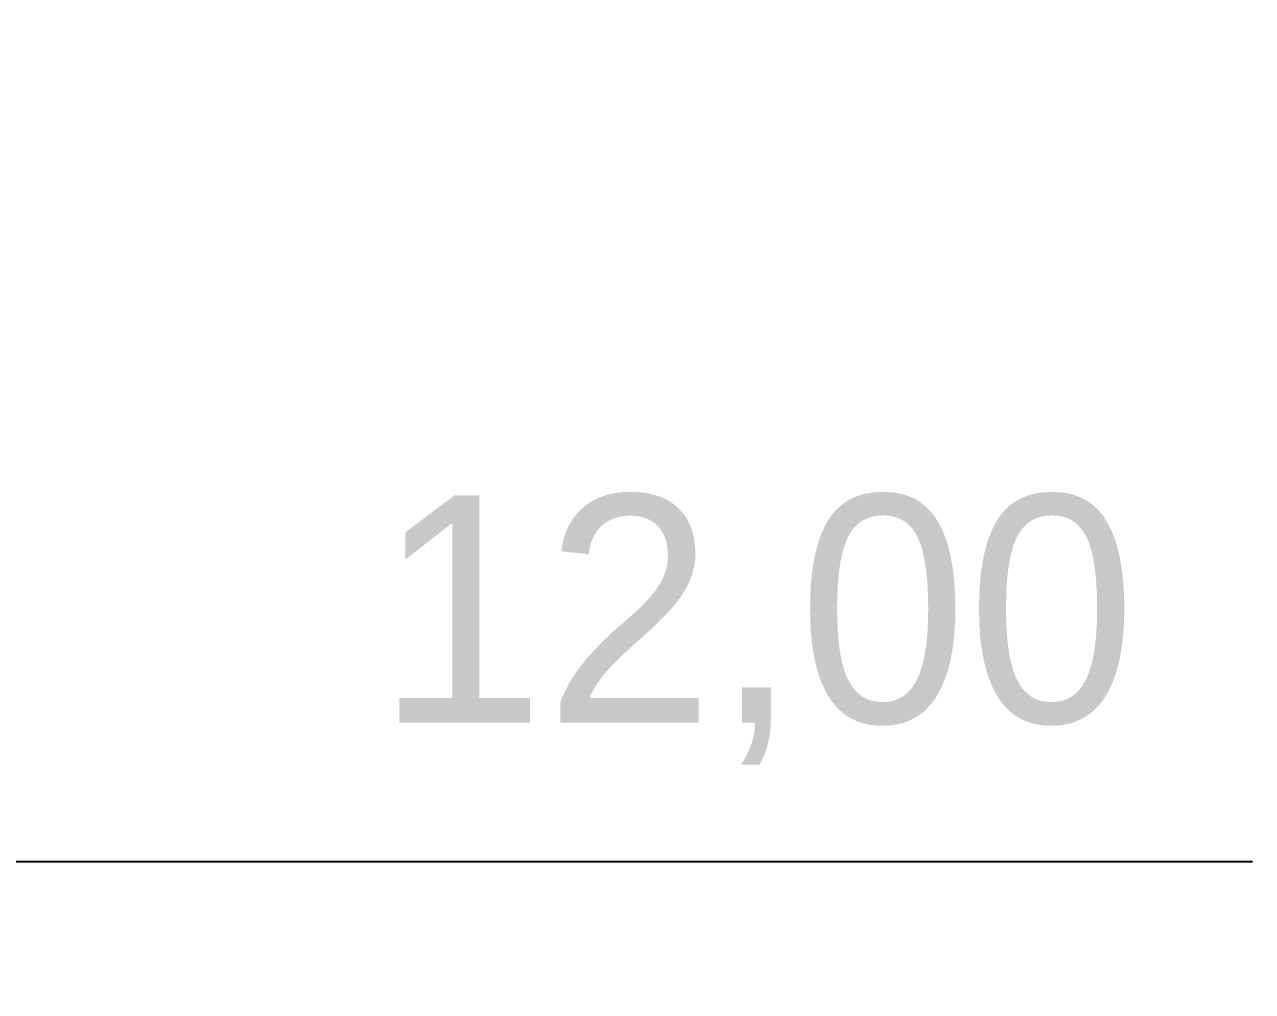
# Model space of a CAD drawing. Header units: millimetres. Extents: x 271 to 405, y 465 to 539.
# Drawn here: x 386.36 to 405.28, y 465.19 to 480.07 of the extents above; entities that cross this region are included whole.
import ezdxf

# ---------------------------------------------------------------- set-up
doc = ezdxf.new("R2010")
doc.units = ezdxf.units.MM
doc.header["$PDSIZE"] = -1
doc.dimstyles.new('ISO-25', dxfattribs={"dimtxt": 2.5, "dimasz": 2.5, "dimexe": 1.25, "dimexo": 0.625, "dimtad": 1, "dimtxsty": 'Standard', "dimcen": 2.5, "dimadec": 0, "dimazin": 0, "dimtfac": 1, "dimtmove": 0, "dimatfit": 3, "dimfxl": 1, "dimarcsym": 0})

# ---------------------------------------------------------------- blocks, each defined once
blk = doc.blocks.new('*D4')
at = {"color": 0, "lineweight": -2}
for p, q in [((373.902, 480.074), (373.902, 465.186)), ((385.902, 480.074), (385.902, 465.186)), ((377.982, 467.186), (381.822, 467.186)), ((385.902, 467.186), (405.28, 467.186))]:
    blk.add_line(p, q, dxfattribs=at)
at = {"color": 0}
for points in [[(377.982, 467.866), (377.982, 466.506), (373.902, 467.186)], [(381.822, 466.506), (381.822, 467.866), (385.902, 467.186)]]:
    blk.add_solid(points, dxfattribs=at)
at = {"layer": 'Defpoints', "color": 0}
for p in [(373.902, 480.074), (385.902, 480.074), (385.902, 467.186)]:
    blk.add_point(p, dxfattribs=at)
at = {"color": 0, "insert": (397.631, 470.751), "char_height": 3.5, "attachment_point": 5}
blk.add_mtext('12,00', dxfattribs=at)

msp = doc.modelspace()

# ---------------------------------------------------------------- dimensions: what is measured, and where the dimension line sits
dim = msp.add_linear_dim(base=(385.902, 467.186), p1=(373.902, 480.074), p2=(385.902, 480.074), dimstyle='ISO-25', override={"dimtxt": 3.5, "dimasz": 4.08, "dimexe": 2, "dimexo": 0, "dimgap": 1.524, "dimtih": 1, "dimtoh": 1, "dimzin": 0, "dimadec": 2, "dimtzin": 0})
dim.commit()
dim.dimension.update_dxf_attribs({"geometry": '*D4', "text_midpoint": (397.631, 470.751)})

doc.saveas('drawing.dxf')
